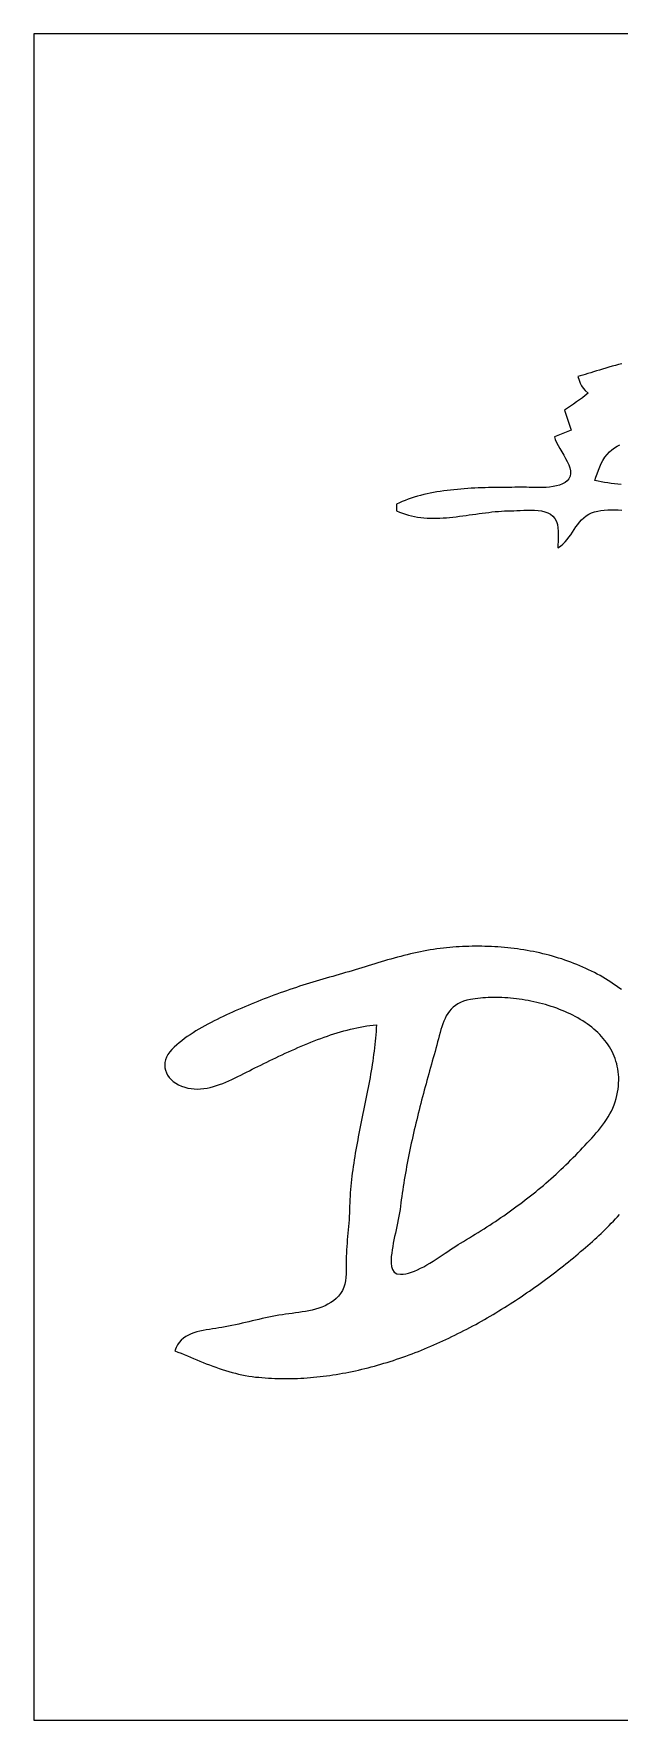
# Model space of a CAD drawing. Extents: x 0 to 818, y 0 to 502.
# Drawn here: x 0 to 174, y 0 to 502 of the extents above; entities that cross this region are included whole.
import ezdxf

# ---------------------------------------------------------------- set-up
doc = ezdxf.new("R2010")
doc.units = 0
doc.layers.add('C15', color=15, linetype='CONTINUOUS')
doc.layers.add('C7', color=7, linetype='CONTINUOUS')

msp = doc.modelspace()

# ---------------------------------------------------------------- linework, layer by layer
at = {"layer": 'C15'}
for points in [[(175.0803, 403.7468), (174.1066, 403.5183), (173.1356, 403.2722), (172.1701, 403.0118), (171.2129, 402.7405), (170.2666, 402.4616), (169.3339, 402.1786), (168.4176, 401.8948), (167.5203, 401.6135), (166.6447, 401.3382), (165.7936, 401.0722), (164.9697, 400.8189), (164.1757, 400.5817), (163.4142, 400.3639), (162.6881, 400.1688), (162, 400)], [(162, 400), (162.3206, 398.9036), (162.6584, 398.0033), (163.0543, 397.231), (163.5492, 396.5185), (164.1841, 395.7975), (165, 395), (164.1543, 394.3145), (163.3041, 393.6525), (162.4473, 393.011), (161.5822, 392.3866), (160.7068, 391.7765), (159.8192, 391.1774), (158.9175, 390.5862), (158, 390), (160, 384), (155, 382), (155.249, 381.2096), (155.618, 380.3597), (156.0793, 379.4613), (156.605, 378.5258), (157.1675, 377.5646), (157.7389, 376.5889), (158.2915, 375.61), (158.7975, 374.6393), (159.2293, 373.6879), (159.559, 372.7674), (159.7588, 371.8889), (159.8011, 371.0637), (159.6581, 370.3032), (159.3039, 369.5629), (158.7952, 368.9365), (158.1507, 368.4148), (157.3894, 367.9887), (156.53, 367.6491), (155.5915, 367.3867), (154.5927, 367.1924), (153.5524, 367.0571), (152.4895, 366.9717), (151.4228, 366.9268), (150.3713, 366.9135), (149.3537, 366.9226), (148.3889, 366.9448), (147.4958, 366.9711), (146.6932, 366.9922), (146, 366.9992), (145.0862, 366.995), (144.1588, 366.9916), (143.2187, 366.9883), (142.2667, 366.9846), (141.3036, 366.9798), (140.3303, 366.9734), (139.3477, 366.9649), (138.3565, 366.9535), (137.3577, 366.9387), (136.352, 366.92), (135.3403, 366.8967), (134.3235, 366.8682), (133.3023, 366.834), (132.2777, 366.7935), (131.2505, 366.746), (130.2215, 366.691), (129.1915, 366.628), (128.1614, 366.5562), (127.1321, 366.4752), (126.1044, 366.3843), (125.0791, 366.283), (124.057, 366.1706), (123.0391, 366.0466), (122.0262, 365.9103), (121.019, 365.7613), (120.0185, 365.5988), (119.0255, 365.4224), (118.0408, 365.2314), (117.0653, 365.0252), (116.0997, 364.8033), (115.1451, 364.565), (114.2022, 364.3099), (113.2718, 364.0371), (112.3547, 363.7463), (111.452, 363.4368), (110.5642, 363.108), (109.6924, 362.7593), (108.8374, 362.3902), (108, 362), (108, 360), (108.8639, 359.6095), (109.7387, 359.2629), (110.6239, 358.9584), (111.5188, 358.6939), (112.423, 358.4677), (113.3359, 358.2777), (114.2568, 358.1221), (115.1854, 357.999), (116.1209, 357.9064), (117.0629, 357.8425), (118.0108, 357.8054), (118.9641, 357.7931), (119.9221, 357.8038), (120.8843, 357.8355), (121.8503, 357.8863), (122.8193, 357.9544), (123.7909, 358.0378), (124.7645, 358.1346), (125.7396, 358.243), (126.7156, 358.3609), (127.6919, 358.4866), (128.668, 358.618), (129.6433, 358.7533), (130.6173, 358.8907), (131.5894, 359.0281), (132.5591, 359.1637), (133.5258, 359.2955), (134.489, 359.4217), (135.448, 359.5404), (136.4024, 359.6496), (137.3516, 359.7475), (138.2951, 359.8321), (139.2321, 359.9016), (140.1624, 359.954), (141.0852, 359.9874), (142, 360), (142.8644, 360.0186), (143.8043, 360.0628), (144.8036, 360.1192), (145.8461, 360.1744), (146.9156, 360.2149), (147.9962, 360.2272), (149.0715, 360.198), (150.1256, 360.1137), (151.1423, 359.961), (152.1054, 359.7263), (152.9989, 359.3963), (153.8065, 358.9576), (154.5123, 358.3966), (155.1144, 357.6709), (155.5534, 356.8422), (155.8526, 355.9312), (156.0356, 354.9589), (156.1255, 353.9459), (156.146, 352.9131), (156.1202, 351.8813), (156.0717, 350.8713), (156.0238, 349.9039), (156, 349), (156.7846, 349.5073), (157.4966, 350.086), (158.147, 350.7247), (158.7469, 351.4123), (159.3074, 352.1375), (159.8395, 352.8892), (160.3544, 353.6562), (160.8632, 354.4272), (161.3769, 355.191), (161.9067, 355.9365), (162.4636, 356.6524), (163.0587, 357.3276), (163.7031, 357.9508), (164.4079, 358.5108), (165.1842, 358.9965), (166.0432, 359.3966), (166.9281, 359.6955), (167.8577, 359.9244), (168.8251, 360.091), (169.8234, 360.2029), (170.8459, 360.2678), (171.8855, 360.2933), (172.9356, 360.2871), (173.9891, 360.2569), (175.0393, 360.2103)], [(174.8555, 367.8726), (173.855, 367.9474), (172.8588, 368.0387), (171.8674, 368.1477), (170.8813, 368.2756), (169.901, 368.4236), (168.927, 368.5928), (167.9598, 368.7846), (167, 369), (167.343, 370.0123), (167.695, 371.0351), (168.0677, 372.0574), (168.4728, 373.0684), (168.922, 374.057), (169.427, 375.0124), (169.9995, 375.9237), (170.651, 376.7799), (171.3935, 377.5702), (172.1065, 378.1932), (172.8575, 378.7461), (173.6435, 379.2341), (174.4616, 379.6623)], [(174.9319, 217.4807), (174.1679, 218.0496), (173.3942, 218.6045), (172.6109, 219.1454), (171.8184, 219.6725), (171.0168, 220.1858), (170.2064, 220.6855), (169.3875, 221.1715), (168.5602, 221.644), (167.7249, 222.1031), (166.8818, 222.5488), (166.0311, 222.9812), (165.173, 223.4005), (164.3078, 223.8066), (163.4357, 224.1997), (162.5571, 224.5798), (161.672, 224.947), (160.7808, 225.3015), (159.8837, 225.6433), (158.9809, 225.9724), (158.0727, 226.289), (157.1594, 226.5931), (156.2411, 226.8848), (155.3181, 227.1642), (154.3907, 227.4314), (153.459, 227.6864), (152.5234, 227.9294), (151.584, 228.1605), (150.6412, 228.3796), (149.6951, 228.5869), (148.746, 228.7824), (147.7942, 228.9663), (146.8398, 229.1387), (145.8831, 229.2995), (144.9244, 229.4489), (143.9639, 229.587), (143.0019, 229.7139), (142.0385, 229.8296), (141.0741, 229.9342), (140.1088, 230.0278), (139.1429, 230.1104), (138.1767, 230.1823), (137.2104, 230.2433), (136.2442, 230.2937), (135.2784, 230.3335), (134.3132, 230.3628), (133.3488, 230.3816), (132.3856, 230.3901), (131.4236, 230.3883), (130.4633, 230.3763), (129.5048, 230.3542), (128.5483, 230.3221), (127.5942, 230.28), (126.6426, 230.228), (125.6938, 230.1663), (124.748, 230.0948), (123.8055, 230.0138), (122.8665, 229.9232), (121.9312, 229.8231), (121, 229.7137), (120.0074, 229.5844), (119.0172, 229.441), (118.0292, 229.2842), (117.0433, 229.1147), (116.0595, 228.9329), (115.0776, 228.7395), (114.0976, 228.5352), (113.1194, 228.3206), (112.1429, 228.0963), (111.1681, 227.8629), (110.1948, 227.6211), (109.2229, 227.3714), (108.2524, 227.1146), (107.2833, 226.8511), (106.3153, 226.5817), (105.3484, 226.307), (104.3825, 226.0275), (103.4176, 225.744), (102.4536, 225.457), (101.4903, 225.1671), (100.5277, 224.8751), (99.5658, 224.5814), (98.6043, 224.2868), (97.6433, 223.9918), (96.6827, 223.6971), (95.7223, 223.4033), (94.7621, 223.111), (93.802, 222.8209), (92.8419, 222.5336), (91.8817, 222.2496), (90.9214, 221.9696), (89.9608, 221.6943), (89, 221.4243), (88.0014, 221.1445), (87.0061, 220.8614), (86.014, 220.5747), (85.0248, 220.2845), (84.0386, 219.9906), (83.0551, 219.6929), (82.0743, 219.3912), (81.0961, 219.0856), (80.1203, 218.7758), (79.1469, 218.4619), (78.1757, 218.1436), (77.2066, 217.8209), (76.2396, 217.4936), (75.2744, 217.1618), (74.3111, 216.8252), (73.3494, 216.4838), (72.3893, 216.1374), (71.4306, 215.786), (70.4733, 215.4295), (69.5172, 215.0677), (68.5622, 214.7005), (67.6083, 214.328), (66.6553, 213.9498), (65.703, 213.566), (64.7515, 213.1765), (63.8005, 212.7811), (62.8499, 212.3797), (61.8997, 211.9723), (60.9498, 211.5586), (60, 211.1388), (59.1208, 210.7452), (58.2307, 210.3421), (57.3316, 209.9291), (56.4255, 209.5057), (55.5143, 209.0715), (54.6001, 208.6262), (53.6847, 208.1694), (52.7701, 207.7007), (51.8583, 207.2197), (50.9512, 206.7261), (50.0509, 206.2194), (49.1593, 205.6992), (48.2783, 205.1653), (47.4099, 204.6171), (46.556, 204.0543), (45.7187, 203.4766), (44.8999, 202.8835), (44.1015, 202.2747), (43.3256, 201.6497), (42.5741, 201.0083), (41.8488, 200.3499), (41.152, 199.6743), (40.4804, 198.9225), (39.9391, 198.152), (39.5244, 197.3687), (39.2328, 196.5786), (39.0606, 195.7877), (39.0041, 195.0019), (39.0599, 194.2272), (39.2243, 193.4697), (39.4936, 192.7352), (39.8644, 192.0298), (40.3328, 191.3594), (40.8955, 190.73), (41.5486, 190.1476), (42.2888, 189.6182), (43.1122, 189.1477), (44.0154, 188.7422), (44.9485, 188.4179), (45.8871, 188.175), (46.8301, 188.0089), (47.7766, 187.915), (48.7253, 187.8887), (49.6753, 187.9254), (50.6255, 188.0206), (51.5749, 188.1696), (52.5223, 188.3679), (53.4669, 188.6109), (54.4074, 188.894), (55.343, 189.2127), (56.2724, 189.5622), (57.1946, 189.9382), (58.1087, 190.3359), (59.0135, 190.7509), (59.9081, 191.1785), (60.7912, 191.6141), (61.662, 192.0531), (62.5193, 192.4911), (63.3621, 192.9233), (64.1893, 193.3452), (65, 193.7523), (65.8528, 194.1754), (66.7154, 194.6027), (67.5875, 195.0334), (68.4687, 195.4669), (69.3585, 195.9025), (70.2566, 196.3395), (71.1626, 196.7771), (72.0761, 197.2147), (72.9967, 197.6516), (73.924, 198.0871), (74.8577, 198.5206), (75.7973, 198.9512), (76.7425, 199.3784), (77.6928, 199.8015), (78.6479, 200.2196), (79.6075, 200.6323), (80.571, 201.0387), (81.5382, 201.4381), (82.5086, 201.83), (83.4819, 202.2135), (84.4576, 202.588), (85.4354, 202.9528), (86.4149, 203.3072), (87.3957, 203.6506), (88.3774, 203.9821), (89.3596, 204.3012), (90.342, 204.6072), (91.3241, 204.8992), (92.3056, 205.1768), (93.286, 205.4391), (94.2651, 205.6855), (95.2423, 205.9152), (96.2174, 206.1277), (97.1898, 206.3221), (98.1593, 206.4978), (99.1255, 206.6542), (100.0879, 206.7904), (101.0462, 206.9059), (102, 207)], [(102, 207), (101.9493, 206.0166), (101.8874, 205.0337), (101.8148, 204.0514), (101.7319, 203.0696), (101.6391, 202.0882), (101.5369, 201.1073), (101.4257, 200.1267), (101.306, 199.1465), (101.1781, 198.1667), (101.0425, 197.1872), (100.8996, 196.208), (100.7499, 195.2291), (100.5939, 194.2503), (100.4318, 193.2718), (100.2643, 192.2935), (100.0916, 191.3154), (99.9143, 190.3373), (99.7328, 189.3594), (99.5475, 188.3815), (99.3589, 187.4037), (99.1673, 186.4259), (98.9732, 185.4481), (98.7772, 184.4702), (98.5795, 183.4923), (98.3806, 182.5143), (98.181, 181.5362), (97.981, 180.5579), (97.7812, 179.5795), (97.582, 178.6008), (97.3838, 177.6219), (97.187, 176.6428), (96.992, 175.6633), (96.7994, 174.6836), (96.6095, 173.7035), (96.4228, 172.7231), (96.2396, 171.7422), (96.0606, 170.761), (95.886, 169.7792), (95.7163, 168.797), (95.5519, 167.8143), (95.3933, 166.8311), (95.241, 165.8473), (95.0953, 164.8629), (94.9566, 163.8779), (94.8255, 162.8923), (94.7023, 161.906), (94.5876, 160.919), (94.4816, 159.9312), (94.3849, 158.9427), (94.2979, 157.9535), (94.221, 156.9634), (94.1547, 155.9725), (94.0994, 154.9807), (94.0555, 153.9881), (94.0235, 152.9945), (94.0038, 152), (93.9792, 150.992), (93.935, 149.9872), (93.8742, 148.9849), (93.8, 147.9848), (93.7156, 146.9864), (93.624, 145.9891), (93.5285, 144.9927), (93.4323, 143.9965), (93.3384, 143.0002), (93.25, 142.0032), (93.1702, 141.0052), (93.1023, 140.0056), (93.0494, 139.004), (93.0146, 138), (93.0041, 136.9794), (93.0121, 135.9475), (93.0229, 134.9098), (93.0211, 133.8718), (92.991, 132.8392), (92.917, 131.8174), (92.7838, 130.8119), (92.5756, 129.8284), (92.2768, 128.8724), (91.8721, 127.9493), (91.3456, 127.0648), (90.6821, 126.2245)], [(90.682, 126.2245), (89.9804, 125.5172), (89.2271, 124.8846), (88.4268, 124.3217), (87.5841, 123.8231), (86.7038, 123.3838), (85.7907, 122.9987), (84.8496, 122.6625), (83.8851, 122.3702), (82.902, 122.1166), (81.905, 121.8965), (80.899, 121.7047), (79.8886, 121.5363), (78.8785, 121.3859), (77.8736, 121.2485), (76.8785, 121.1188), (75.8981, 120.9919), (74.937, 120.8624), (74, 120.7253), (72.9897, 120.561), (71.9827, 120.3822), (70.9785, 120.1904), (69.9767, 119.9874), (68.977, 119.7749), (67.9789, 119.5546), (66.9822, 119.3281), (65.9865, 119.0973), (64.9913, 118.8637), (63.9964, 118.6291), (63.0013, 118.3952), (62.0056, 118.1637), (61.0091, 117.9362), (60.0113, 117.7145), (59.0119, 117.5004), (58.0104, 117.2953), (57.0065, 117.1012), (56, 116.9197), (55.0927, 116.771), (54.166, 116.631), (53.2265, 116.4926), (52.2805, 116.3493), (51.3347, 116.194), (50.3954, 116.0201), (49.4692, 115.8207), (48.5626, 115.5891), (47.682, 115.3183), (46.834, 115.0017), (46.025, 114.6324), (45.2615, 114.2035), (44.55, 113.7084), (43.897, 113.1402), (43.3091, 112.492), (42.7926, 111.7571), (42.354, 110.9287), (42, 110), (42.9328, 109.6148), (43.8657, 109.2258), (44.7989, 108.8342), (45.7327, 108.4413), (46.6675, 108.0484), (47.6035, 107.6567), (48.5409, 107.2676), (49.4802, 106.8824), (50.4215, 106.5023), (51.3651, 106.1287), (52.3114, 105.7627), (53.2607, 105.4058), (54.2132, 105.0592), (55.1692, 104.7242), (56.129, 104.4021), (57.0929, 104.0942), (58.0611, 103.8017), (59.0341, 103.526), (60.012, 103.2683), (60.9952, 103.03), (61.9839, 102.8123), (62.9784, 102.6165), (63.9791, 102.4439), (64.9862, 102.2958), (66, 102.1736), (66.9595, 102.0765), (67.9196, 101.9907), (68.8801, 101.9163), (69.8409, 101.8529), (70.8021, 101.8007), (71.7635, 101.7594), (72.7251, 101.729), (73.6869, 101.7095), (74.6488, 101.7006), (75.6108, 101.7023), (76.5727, 101.7146), (77.5347, 101.7373), (78.4965, 101.7704), (79.4583, 101.8138), (80.4198, 101.8673), (81.3811, 101.9309), (82.3421, 102.0044), (83.3027, 102.0879), (84.263, 102.1812), (85.2228, 102.2843), (86.1822, 102.3969), (87.141, 102.5191), (88.0992, 102.6508), (89.0568, 102.7918), (90.0137, 102.9421), (90.9698, 103.1015), (91.9252, 103.2701), (92.8797, 103.4477), (93.8333, 103.6342), (94.786, 103.8295), (95.7376, 104.0335), (96.6883, 104.2462), (97.6378, 104.4675), (98.5863, 104.6972), (99.5335, 104.9353), (100.4794, 105.1817), (101.4241, 105.4363), (102.3675, 105.6989), (103.3094, 105.9696), (104.2499, 106.2483), (105.1889, 106.5347), (106.1264, 106.8289), (107.0622, 107.1308), (107.9965, 107.4403), (108.929, 107.7572), (109.8598, 108.0815), (110.7888, 108.4131), (111.7159, 108.7519), (112.6412, 109.0978), (113.5645, 109.4508), (114.4858, 109.8107), (115.405, 110.1775), (116.3222, 110.551), (117.2372, 110.9312), (118.15, 111.3179), (119.0606, 111.7112), (119.9689, 112.1108), (120.8748, 112.5168), (121.7783, 112.929), (122.6794, 113.3473), (123.578, 113.7717), (124.4741, 114.202), (125.3675, 114.6382), (126.2583, 115.0801), (127.1464, 115.5277), (128.0317, 115.981), (128.9143, 116.4397), (129.7939, 116.9038), (130.6707, 117.3733), (131.5446, 117.848), (132.4154, 118.3278), (133.2832, 118.8127), (134.1479, 119.3026), (135.0094, 119.7973), (135.8678, 120.2969), (136.7229, 120.8011), (137.5747, 121.3099), (138.4231, 121.8232), (139.2681, 122.341), (140.1097, 122.8631), (140.9478, 123.3894), (141.7823, 123.9199), (142.6132, 124.4545), (143.4405, 124.993), (144.2641, 125.5355), (145.0839, 126.0817), (145.8999, 126.6316), (146.712, 127.1852), (147.5203, 127.7423), (148.3246, 128.3028), (149.1249, 128.8666), (149.9211, 129.4338), (150.7132, 130.0041), (151.5012, 130.5774), (152.285, 131.1538), (153.0645, 131.7331), (153.8397, 132.3151), (154.6106, 132.8999), (155.377, 133.4873), (156.139, 134.0773), (156.8965, 134.6697), (157.6494, 135.2645), (158.3977, 135.8615), (159.1414, 136.4607), (159.8804, 137.0621), (160.6146, 137.6654), (161.3439, 138.2706), (162.0685, 138.8776), (162.7881, 139.4864), (163.5028, 140.0968), (164.2124, 140.7088), (164.917, 141.3223), (165.6165, 141.9371), (166.3108, 142.5532), (167, 143.1705), (167.6182, 143.732), (168.2363, 144.3036), (168.8538, 144.8852), (169.4704, 145.4765), (170.0857, 146.0775), (170.6994, 146.6878), (171.311, 147.3074), (171.9204, 147.936), (172.527, 148.5735), (173.1305, 149.2198), (173.7306, 149.8745), (174.3269, 150.5376)]]:
    msp.add_lwpolyline(points, dxfattribs=at)
at = {"layer": 'C7'}
for points in [[(0, 502)], [(0, 502), (0, 0), (818, 0), (818, 502), (0, 502)], [(130.0008, 214.5563), (128.919, 214.3235), (127.9331, 214.0245), (127.0372, 213.6624), (126.2255, 213.2404), (125.4922, 212.7617), (124.8315, 212.2295), (124.2377, 211.647), (123.7051, 211.0173), (123.2277, 210.3438), (122.7998, 209.6295), (122.4157, 208.8777), (122.0695, 208.0916), (121.7556, 207.2744), (121.468, 206.4293), (121.2011, 205.5594), (120.949, 204.668), (120.706, 203.7582), (120.4663, 202.8334), (120.2241, 201.8966), (119.9736, 200.951), (119.7091, 200), (119.4391, 199.058), (119.1692, 198.1127), (118.8995, 197.164), (118.63, 196.2122), (118.3609, 195.2573), (118.0924, 194.2994), (117.8246, 193.3387), (117.5577, 192.3754), (117.2917, 191.4094), (117.0268, 190.4409), (116.7632, 189.4701), (116.501, 188.4971), (116.2403, 187.522), (115.9813, 186.5449), (115.7241, 185.5659), (115.4689, 184.5852), (115.2158, 183.6028), (114.9649, 182.619), (114.7164, 181.6338), (114.4704, 180.6473), (114.227, 179.6596), (113.9865, 178.6709), (113.7489, 177.6814), (113.5143, 176.691), (113.283, 175.7), (113.055, 174.7084), (112.8305, 173.7164), (112.6096, 172.7242), (112.3925, 171.7317), (112.1793, 170.7392), (111.9702, 169.7467), (111.7652, 168.7544), (111.5646, 167.7624), (111.3685, 166.7708), (111.1769, 165.7798), (110.9901, 164.7894), (110.8082, 163.7998), (110.6313, 162.8111), (110.4596, 161.8234), (110.2932, 160.8368), (110.1322, 159.8516), (109.9769, 158.8677), (109.8272, 157.8853), (109.6834, 156.9045), (109.5456, 155.9254), (109.414, 154.9482), (109.2886, 153.973), (109.1697, 153), (109.0375, 152.005), (108.8804, 151.0078), (108.7024, 150.0088), (108.5077, 149.0084), (108.3002, 148.0069), (108.0843, 147.0046), (107.8639, 146.0019), (107.6432, 144.9992), (107.4263, 143.9968), (107.2172, 142.9951), (107.0202, 141.9945), (106.8392, 140.9952), (106.6785, 139.9977), (106.5421, 139.0022), (106.4342, 138.0093), (106.3588, 137.0192)], [(173.6087, 186), (173.7897, 186.9385), (173.9306, 187.8607), (174.0323, 188.7667), (174.0955, 189.6565), (174.1209, 190.5302), (174.1095, 191.3877), (174.0618, 192.2292), (173.9788, 193.0546), (173.8611, 193.8641), (173.7096, 194.6577), (173.5251, 195.4354), (173.3083, 196.1972), (173.0601, 196.9433), (172.7811, 197.6736), (172.4721, 198.3882), (172.1341, 199.0872), (171.7676, 199.7706), (171.3736, 200.4384), (170.9527, 201.0907), (170.5058, 201.7276), (170.0337, 202.349), (169.537, 202.9551), (169.0167, 203.5458), (168.4735, 204.1213), (167.9081, 204.6815), (167.3213, 205.2265), (166.714, 205.7564), (166.0868, 206.2712), (165.4407, 206.7709), (164.7763, 207.2557), (164.0944, 207.7254), (163.3958, 208.1803), (162.6813, 208.6203), (161.9517, 209.0455), (161.2078, 209.4559), (160.4503, 209.8515), (159.6799, 210.2325), (158.8976, 210.5989), (158.104, 210.9506), (157.3, 211.2878), (156.4863, 211.6105), (155.6637, 211.9188), (154.833, 212.2126), (153.9949, 212.4921), (153.1503, 212.7573), (152.2999, 213.0082), (151.4445, 213.2449), (150.5849, 213.4674), (149.7218, 213.6757), (148.8561, 213.87), (147.9885, 214.0502), (147.1198, 214.2165), (146.2507, 214.3688), (145.3821, 214.5072), (144.5148, 214.6317), (143.6494, 214.7424), (142.7868, 214.8394), (141.9278, 214.9226), (141.0732, 214.9922), (140.2236, 215.0481), (139.38, 215.0905), (138.5431, 215.1193), (137.7136, 215.1347), (136.8924, 215.1366), (136.0801, 215.1251), (135.2777, 215.1002), (134.4859, 215.062), (133.7054, 215.0106), (132.9371, 214.946), (132.1816, 214.8682), (131.4399, 214.7773), (130.7127, 214.6733), (130.0007, 214.5563)], [(106.3587, 137.0192), (106.3554, 136.0103), (106.4878, 135.0262), (106.7947, 134.1367), (107.3146, 133.4119), (108.0862, 132.9216), (109.1481, 132.7361), (109.9359, 132.7741), (110.7539, 132.8961), (111.5984, 133.0953), (112.4655, 133.3648), (113.3514, 133.6976), (114.2525, 134.0868), (115.1648, 134.5256), (116.0846, 135.0071), (117.0081, 135.5243), (117.9316, 136.0704), (118.8511, 136.6385), (119.763, 137.2217), (120.6635, 137.813), (121.5487, 138.4056), (122.4148, 138.9927), (123.2582, 139.5672), (124.0749, 140.1223), (124.8612, 140.6511), (125.6134, 141.1467), (126.3275, 141.6022), (127, 142.0108), (127.9003, 142.543), (128.7944, 143.0763), (129.6824, 143.6108), (130.5643, 144.1467), (131.4403, 144.6842), (132.3105, 145.2236), (133.1749, 145.7649), (134.0337, 146.3085), (134.8869, 146.8544), (135.7347, 147.403), (136.5772, 147.9543), (137.4144, 148.5086), (138.2465, 149.0661), (139.0736, 149.627), (139.8957, 150.1915), (140.713, 150.7597), (141.5255, 151.332), (142.3334, 151.9083), (143.1368, 152.4891), (143.9357, 153.0744), (144.7303, 153.6644), (145.5207, 154.2595), (146.3069, 154.8596), (147.0891, 155.4651), (147.8673, 156.0762), (148.6417, 156.6929), (149.4124, 157.3157), (150.1794, 157.9445), (150.9429, 158.5797), (151.7029, 159.2214), (152.4596, 159.8698), (153.2131, 160.5251), (153.9634, 161.1876), (154.7107, 161.8573), (155.4551, 162.5346), (156.1966, 163.2195), (156.9353, 163.9124), (157.6715, 164.6133), (158.4051, 165.3226), (159.1362, 166.0403), (159.865, 166.7667), (160.5916, 167.502), (161.3161, 168.2463), (162.0385, 169), (162.7093, 169.7022), (163.3875, 170.4092), (164.0702, 171.122), (164.7543, 171.8415), (165.4366, 172.5686), (166.1141, 173.3043), (166.7836, 174.0494), (167.4423, 174.805), (168.0869, 175.5719), (168.7144, 176.3511), (169.3217, 177.1435), (169.9058, 177.9501), (170.4635, 178.7718), (170.9918, 179.6094), (171.4877, 180.4641), (171.948, 181.3366), (172.3697, 182.2279), (172.7497, 183.1389), (173.0849, 184.0707), (173.3723, 185.024), (173.6088, 186)]]:
    msp.add_lwpolyline(points, dxfattribs=at)

doc.saveas('drawing.dxf')
